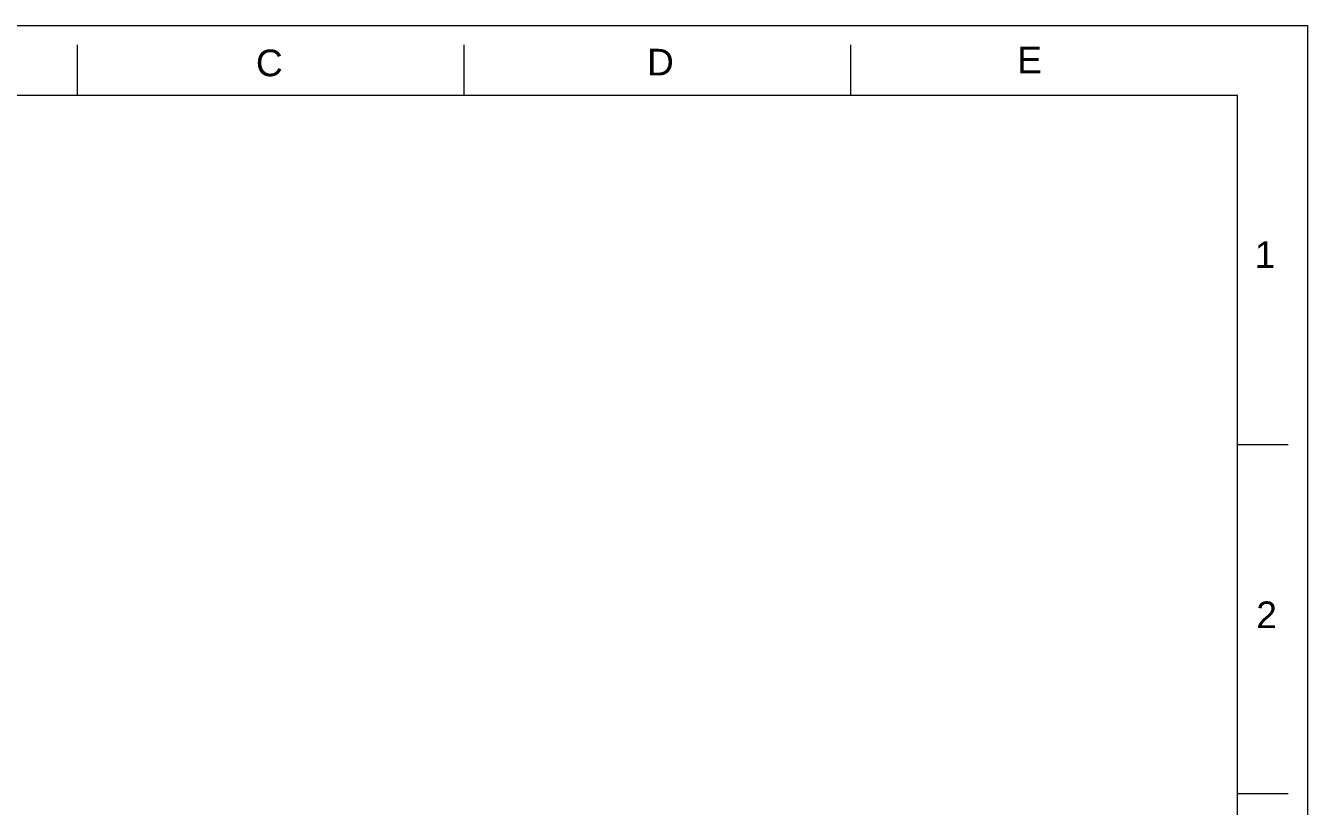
# Model space of a CAD drawing. Header units: millimetres. Extents: x 13295 to 13889, y -332 to 508.
# Drawn here: x 13521.9 to 13889.3, y 284.1 to 507.7 of the extents above; entities that cross this region are included whole.
import ezdxf

# ---------------------------------------------------------------- set-up
doc = ezdxf.new("R2010")
doc.units = ezdxf.units.MM
doc.layers.add('FORM', color=7, linetype='Continuous', lineweight=13)
doc.styles.get("Standard").update_dxf_attribs({"font": 'arial.ttf'})

msp = doc.modelspace()

# ---------------------------------------------------------------- linework, layer by layer
at = {"layer": 'FORM', "color": 7, "linetype": 'Continuous'}
for p, q in [((13295.26, 507.74), (13889.25, 507.74)), ((13889.26, 507.74), (13889.26, -332.26)), ((13536.85, 487.74), (13536.85, 502.28)), ((13647.65, 487.74), (13647.65, 502.28)), ((13758.45, 487.74), (13758.45, 502.28)), ((13869.25, 487.74), (13315.26, 487.74)), ((13869.25, -312.26), (13869.25, 487.74)), ((13869.25, 387.74), (13883.79, 387.74)), ((13869.25, 287.74), (13883.79, 287.74))]:
    msp.add_line(p, q, dxfattribs=at)

# ---------------------------------------------------------------- texts
at = {"layer": 'FORM', "char_height": 7.62, "attachment_point": 5}
for s, width, insert in [('C', 10, (13591.78, 497.01)), ('D', 10, (13703.86, 497.29)), ('E', 10, (13809.65, 497.93)), ('1', 50, (13877.11, 442.15)), ('2', 50, (13877.58, 338.95))]:
    msp.add_mtext_dynamic_manual_height_columns(s, width=width, gutter_width=12.5, heights=[0], dxfattribs=dict(at, insert=insert))

doc.saveas('drawing.dxf')
